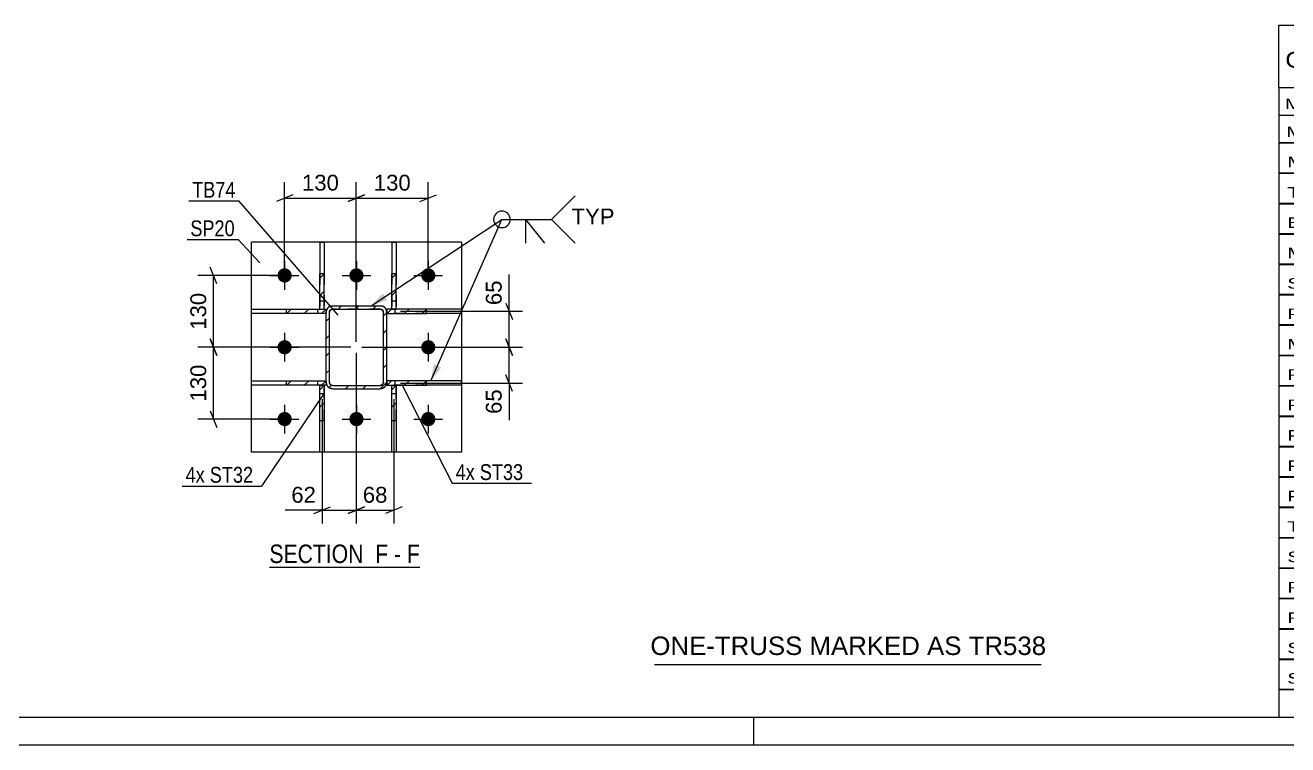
# Model space of a CAD drawing. Header units: millimetres. Extents: x -147 to 694, y -404 to 190.
# Drawn here: x 141.8 to 370.3, y -403.5 to -273.3 of the extents above; entities that cross this region are included whole.
import ezdxf

# ---------------------------------------------------------------- set-up
doc = ezdxf.new("R2010")
doc.units = ezdxf.units.MM
doc.linetypes.add('DXK_LINE_DOT2', pattern=[3.9198, 1.9599, -1.9599])
doc.linetypes.add('DXK_LINE_DOT3', pattern=[5.9187, 2.979, -0.9799, 0.9799, -0.9799])
doc.styles.add('Arial', font='ARIAL.TTF', dxfattribs={"height": 0.2})
doc.styles.add('Arial Narrow', font='ARIALN.TTF', dxfattribs={"height": 0.2})

# ---------------------------------------------------------------- blocks, each defined once
blk = doc.blocks.new('Unknown-318897192-18 - 1232')
at = {"color": 6, "linetype": 'Continuous'}
blk.add_line((186.04, -371.36), (213.25, -371.36), dxfattribs=at)
at = {"color": 0, "linetype": 'Continuous'}
blk.add_wipeout([(204.15, -370.61), (204.15, -367.11), (186.04, -367.11), (186.04, -370.61)], dxfattribs=at)
at = {"color": 7, "linetype": 'Continuous', "style": 'Arial Narrow'}
blk.add_text('SECTION ', height=3.34, dxfattribs=at).set_placement((186.04, -370.61))
at = {"color": 0, "linetype": 'Continuous'}
blk.add_wipeout([(207.54, -370.61), (207.54, -367.11), (205.2, -367.11), (205.2, -370.61)], dxfattribs=at)
at = {"color": 7, "linetype": 'Continuous', "style": 'Arial Narrow'}
blk.add_text('F', height=3.34, dxfattribs=at).set_placement((205.2, -370.61))
at = {"color": 0, "linetype": 'Continuous'}
blk.add_wipeout([(209.86, -370.61), (209.86, -367.11), (208.59, -367.11), (208.59, -370.61)], dxfattribs=at)
at = {"color": 7, "linetype": 'Continuous', "style": 'Arial Narrow'}
blk.add_text('-', height=3.34, dxfattribs=at).set_placement((208.59, -370.61))
at = {"color": 0, "linetype": 'Continuous'}
blk.add_wipeout([(213.25, -370.61), (213.25, -367.11), (210.91, -367.11), (210.91, -370.61)], dxfattribs=at)
at = {"color": 7, "linetype": 'Continuous', "style": 'Arial Narrow'}
blk.add_text('F', height=3.34, dxfattribs=at).set_placement((210.91, -370.61))
blk = doc.blocks.new('Unknown-318897192-1115')
at = {"color": 5, "linetype": 'Continuous'}
for p, q in [((-142.26, -398.51), (688.74, -398.51)), ((273.74, -403.51), (273.74, -398.51)), ((-147.26, -403.51), (693.74, -403.51))]:
    blk.add_line(p, q, dxfattribs=at)
blk = doc.blocks.new('Part-318897192-1364 - 1232')
at = {"linetype": 'Continuous'}
h = blk.add_hatch(dxfattribs=at)
h.set_pattern_fill('', scale=0.7, style=0, pattern_type=0)
h.set_pattern_definition([(45, (208.9692, -338.4539), (-1.57154, 1.57154), [])])
h.paths.add_polyline_path([(208.97, -344.86), (208.97, -338.45), (208.17, -338.45), (208.17, -344.86)])
at = {"color": 7, "linetype": 'DXK_LINE_DOT2'}
for p, q in [((208.17, -344.86), (208.17, -338.45)), ((208.17, -338.45), (208.97, -338.45)), ((208.17, -339.95), (208.97, -339.95)), ((208.97, -344.86), (208.97, -338.45))]:
    blk.add_line(p, q, dxfattribs=at)
at = {"color": 2, "linetype": 'Continuous'}
for p, q in [((208.17, -344.86), (208.17, -338.45)), ((208.17, -338.45), (208.97, -338.45)), ((208.97, -338.45), (208.97, -344.86)), ((208.17, -350.54), (208.17, -344.86)), ((208.97, -344.86), (208.17, -344.86)), ((208.97, -344.86), (208.97, -350.54)), ((208.97, -350.54), (208.17, -350.54))]:
    blk.add_line(p, q, dxfattribs=at)
blk = doc.blocks.new('Bolt-318897192-1259 - 1232')
at = {"linetype": 'Continuous'}
for points in [[(190.09, -318.55, -1), (187.49, -318.55, -1)], [(203.09, -318.55, -1), (200.49, -318.55, -1)], [(216.09, -318.55, -1), (213.49, -318.55, -1)], [(190.09, -331.55, -1), (187.49, -331.55, -1)], [(216.09, -331.55, -1), (213.49, -331.55, -1)], [(190.09, -344.55, -1), (187.49, -344.55, -1)], [(203.09, -344.55, -1), (200.49, -344.55, -1)], [(216.09, -344.55, -1), (213.49, -344.55, -1)]]:
    blk.add_hatch(color=1, dxfattribs=at).paths.add_polyline_path(points)
at = {"color": 1, "linetype": 'Continuous'}
for p, q in [((188.79, -315.95), (188.79, -321.15)), ((201.79, -315.95), (201.79, -321.15)), ((214.79, -315.95), (214.79, -321.15)), ((186.19, -318.55), (191.39, -318.55)), ((199.19, -318.55), (204.39, -318.55)), ((212.19, -318.55), (217.39, -318.55)), ((188.79, -328.95), (188.79, -334.15)), ((214.79, -328.95), (214.79, -334.15)), ((186.19, -331.55), (191.39, -331.55)), ((212.19, -331.55), (217.39, -331.55)), ((188.79, -341.95), (188.79, -347.15)), ((201.79, -341.95), (201.79, -347.15)), ((214.79, -341.95), (214.79, -347.15)), ((186.19, -344.55), (191.39, -344.55)), ((199.19, -344.55), (204.39, -344.55)), ((212.19, -344.55), (217.39, -344.55))]:
    blk.add_line(p, q, dxfattribs=at)
blk = doc.blocks.new('Part-318897192-1331 - 1232')
at = {"linetype": 'Continuous'}
h = blk.add_hatch(dxfattribs=at)
h.set_pattern_fill('', scale=0.7, style=0, pattern_type=0)
h.set_pattern_definition([(45, (195.9697, -338.4539), (-1.57154, 1.57154), [])])
h.paths.add_polyline_path([(195.97, -344.86), (195.97, -338.45), (195.17, -338.45), (195.17, -344.86)])
at = {"color": 7, "linetype": 'DXK_LINE_DOT2'}
for p, q in [((195.17, -344.86), (195.17, -338.45)), ((195.17, -338.45), (195.97, -338.45)), ((195.17, -339.95), (195.97, -339.95)), ((195.97, -344.86), (195.97, -338.45))]:
    blk.add_line(p, q, dxfattribs=at)
at = {"color": 2, "linetype": 'Continuous'}
for p, q in [((195.17, -344.86), (195.17, -338.45)), ((195.17, -338.45), (195.97, -338.45)), ((195.97, -338.45), (195.97, -344.86)), ((195.17, -350.54), (195.17, -344.86)), ((195.97, -344.86), (195.17, -344.86)), ((195.97, -344.86), (195.97, -350.54)), ((195.97, -350.54), (195.17, -350.54))]:
    blk.add_line(p, q, dxfattribs=at)
blk = doc.blocks.new('Part-318897192-1323 - 1232')
at = {"linetype": 'Continuous'}
h = blk.add_hatch(dxfattribs=at)
h.set_pattern_fill('', scale=0.7, style=0, pattern_type=0)
h.set_pattern_definition([(45, (208.9697, -318.2331), (-1.57154, 1.57154), [])])
h.paths.add_polyline_path([(208.97, -324.65), (208.97, -318.23), (208.17, -318.23), (208.17, -324.65)])
at = {"color": 2, "linetype": 'Continuous'}
for p, q in [((208.17, -312.54), (208.17, -318.23)), ((208.17, -312.54), (208.97, -312.54)), ((208.97, -312.54), (208.97, -318.23)), ((208.17, -324.65), (208.17, -318.23)), ((208.97, -318.23), (208.17, -318.23)), ((208.97, -324.65), (208.97, -318.23)), ((208.17, -324.65), (208.97, -324.65))]:
    blk.add_line(p, q, dxfattribs=at)
at = {"color": 7, "linetype": 'DXK_LINE_DOT2'}
for p, q in [((208.17, -318.23), (208.17, -324.65)), ((208.97, -318.23), (208.97, -324.65)), ((208.17, -323.15), (208.97, -323.15)), ((208.17, -324.65), (208.97, -324.65))]:
    blk.add_line(p, q, dxfattribs=at)
blk = doc.blocks.new('Part-318897192-1346 - 1232')
at = {"linetype": 'Continuous'}
h = blk.add_hatch(dxfattribs=at)
h.set_pattern_fill('', scale=0.7, style=0, pattern_type=0)
h.set_pattern_definition([(45, (207.2854, -337.8461), (-1.57154, 1.57154), [])])
h.paths.add_polyline_path([(207.19, -338.31), (207.29, -337.85), (207.29, -325.25), (207.19, -324.79), (206.93, -324.4), (206.54, -324.14), (206.09, -324.05), (197.49, -324.05), (197.03, -324.14), (196.64, -324.4), (196.38, -324.79), (196.29, -325.25), (196.29, -337.85), (196.38, -338.31), (196.64, -338.69), (197.03, -338.95), (197.49, -339.05), (206.09, -339.05), (206.54, -338.95), (206.93, -338.69)])
h.paths.add_polyline_path([(206.31, -338.4), (206.09, -338.45), (197.49, -338.45), (197.26, -338.4), (197.06, -338.27), (196.93, -338.08), (196.89, -337.85), (196.89, -325.25), (196.93, -325.02), (197.06, -324.82), (197.26, -324.69), (197.49, -324.65), (206.09, -324.65), (206.31, -324.69), (206.51, -324.82), (206.64, -325.02), (206.69, -325.25), (206.69, -337.85), (206.64, -338.08), (206.51, -338.27)])
blk.add_hatch(color=246, dxfattribs=at).paths.add_polyline_path([(201.79, -324.15, -1), (201.79, -323.95, -1)])
at = {"color": 7, "linetype": 'DXK_LINE_DOT2'}
for p, q in [((197.03, -324.14), (197.49, -324.05)), ((197.49, -324.05), (206.09, -324.05)), ((206.09, -324.05), (206.54, -324.14)), ((196.29, -325.25), (196.38, -324.79)), ((196.29, -337.85), (196.29, -325.25)), ((196.93, -325.02), (196.89, -325.25)), ((196.89, -337.85), (196.89, -325.25)), ((197.06, -324.82), (196.93, -325.02)), ((197.26, -324.69), (197.06, -324.82)), ((197.49, -324.65), (197.26, -324.69)), ((206.09, -324.65), (197.49, -324.65)), ((206.31, -324.69), (206.09, -324.65)), ((206.51, -324.82), (206.31, -324.69)), ((206.64, -325.02), (206.51, -324.82)), ((206.69, -325.25), (206.64, -325.02)), ((206.69, -337.85), (206.69, -325.25)), ((207.19, -324.79), (207.29, -325.25)), ((207.29, -337.85), (207.29, -325.25)), ((196.38, -338.31), (196.29, -337.85)), ((196.89, -337.85), (196.93, -338.08)), ((196.93, -338.08), (197.06, -338.27)), ((206.51, -338.27), (206.64, -338.08)), ((206.64, -338.08), (206.69, -337.85)), ((207.29, -337.85), (207.19, -338.31)), ((197.49, -339.05), (197.03, -338.95)), ((197.06, -338.27), (197.26, -338.4)), ((197.26, -338.4), (197.49, -338.45)), ((197.49, -338.45), (206.09, -338.45)), ((197.49, -339.05), (206.09, -339.05)), ((206.09, -338.45), (206.31, -338.4)), ((206.54, -338.95), (206.09, -339.05)), ((206.31, -338.4), (206.51, -338.27))]:
    blk.add_line(p, q, dxfattribs=at)
at = {"color": 2, "linetype": 'Continuous'}
for p, q in [((197.49, -324.05), (197.03, -324.14)), ((197.49, -324.05), (206.09, -324.05)), ((206.54, -324.14), (206.09, -324.05)), ((196.38, -324.79), (196.29, -325.25)), ((196.29, -337.85), (196.29, -325.25)), ((196.89, -325.25), (196.93, -325.02)), ((196.89, -337.85), (196.89, -325.25)), ((196.93, -325.02), (197.06, -324.82)), ((197.06, -324.82), (197.26, -324.69)), ((197.26, -324.69), (197.49, -324.65)), ((197.49, -324.65), (206.09, -324.65)), ((206.09, -324.65), (206.31, -324.69)), ((206.31, -324.69), (206.51, -324.82)), ((206.51, -324.82), (206.64, -325.02)), ((206.64, -325.02), (206.69, -325.25)), ((206.69, -337.85), (206.69, -325.25)), ((207.29, -325.25), (207.19, -324.79)), ((207.29, -337.85), (207.29, -325.25)), ((196.29, -337.85), (196.38, -338.31)), ((196.93, -338.08), (196.89, -337.85)), ((197.06, -338.27), (196.93, -338.08)), ((206.64, -338.08), (206.51, -338.27)), ((206.69, -337.85), (206.64, -338.08)), ((207.19, -338.31), (207.29, -337.85)), ((197.03, -338.95), (197.49, -339.05)), ((197.26, -338.4), (197.06, -338.27)), ((197.49, -338.45), (197.26, -338.4)), ((197.49, -338.45), (206.09, -338.45)), ((197.49, -339.05), (206.09, -339.05)), ((206.31, -338.4), (206.09, -338.45)), ((206.09, -339.05), (206.54, -338.95)), ((206.51, -338.27), (206.31, -338.4))]:
    blk.add_line(p, q, dxfattribs=at)
at = {"color": 246, "linetype": 'DXK_LINE_DOT2'}
blk.add_line((201.79, -324.05), (201.79, -324.05), dxfattribs=at)
at = {"color": 7, "linetype": 'DXK_LINE_DOT3'}
blk.add_line((201.79, -331.55), (201.79, -331.55), dxfattribs=at)
at = {"color": 246, "linetype": 'Continuous'}
blk.add_circle((201.79, -324.05), 0.1, dxfattribs=at)
at = {"color": 7, "linetype": 'DXK_LINE_DOT2'}
for centre, start, end in [((197.49, -325.25), 112.5, 157.5), ((206.09, -325.25), 22.5, 67.5), ((197.49, -337.85), 202.5, 247.5), ((206.09, -337.85), 292.5, 337.5)]:
    blk.add_arc(centre, 1.2, start, end, dxfattribs=at)
at = {"color": 2, "linetype": 'Continuous'}
for centre, start, end in [((197.49, -325.25), 112.5, 157.5), ((206.09, -325.25), 22.5, 67.5), ((197.49, -337.85), 202.5, 247.5), ((206.09, -337.85), 292.5, 337.5)]:
    blk.add_arc(centre, 1.2, start, end, dxfattribs=at)
blk = doc.blocks.new('Part-318897192-1359 - 1232')
at = {"linetype": 'Continuous'}
h = blk.add_hatch(dxfattribs=at)
h.set_pattern_fill('', scale=0.7, style=0, pattern_type=0)
h.set_pattern_definition([(45, (195.9703, -318.2331), (-1.57154, 1.57154), [])])
h.paths.add_polyline_path([(195.97, -324.65), (195.97, -318.23), (195.17, -318.23), (195.17, -324.65)])
at = {"color": 2, "linetype": 'Continuous'}
for p, q in [((195.17, -312.54), (195.17, -318.23)), ((195.17, -312.54), (195.97, -312.54)), ((195.97, -312.54), (195.97, -318.23)), ((195.17, -324.65), (195.17, -318.23)), ((195.97, -318.23), (195.17, -318.23)), ((195.97, -324.65), (195.97, -318.23)), ((195.17, -324.65), (195.97, -324.65))]:
    blk.add_line(p, q, dxfattribs=at)
at = {"color": 7, "linetype": 'DXK_LINE_DOT2'}
for p, q in [((195.17, -318.23), (195.17, -324.65)), ((195.97, -318.23), (195.97, -324.65)), ((195.17, -323.15), (195.97, -323.15)), ((195.17, -324.65), (195.97, -324.65))]:
    blk.add_line(p, q, dxfattribs=at)
blk = doc.blocks.new('Part-318897192-1400 - 1232')
at = {"color": 2, "linetype": 'Continuous'}
for p, q in [((220.79, -312.55), (182.79, -312.55)), ((182.79, -350.55), (182.79, -312.55)), ((220.79, -312.55), (220.79, -350.55)), ((220.79, -350.55), (182.79, -350.55))]:
    blk.add_line(p, q, dxfattribs=at)
blk = doc.blocks.new('Part-318897192-1445 - 1232')
at = {"linetype": 'Continuous'}
h = blk.add_hatch(dxfattribs=at)
h.set_pattern_fill('', scale=0.7, style=0, pattern_type=0)
h.set_pattern_definition([(45, (214.4427, -337.6435), (-1.57154, 1.57154), [])])
h.paths.add_polyline_path([(214.44, -338.44), (214.44, -337.64), (207.29, -337.64), (207.29, -338.44)])
at = {"color": 7, "linetype": 'DXK_LINE_DOT2'}
for p, q in [((214.44, -337.64), (207.29, -337.64)), ((207.29, -337.64), (207.29, -338.44)), ((208.79, -338.44), (208.79, -337.64)), ((214.44, -338.44), (207.29, -338.44))]:
    blk.add_line(p, q, dxfattribs=at)
at = {"color": 2, "linetype": 'Continuous'}
for p, q in [((214.44, -337.64), (207.29, -337.64)), ((207.29, -337.64), (207.29, -338.44)), ((220.79, -337.64), (214.44, -337.64)), ((214.44, -338.44), (214.44, -337.64)), ((220.79, -338.44), (220.79, -337.64)), ((207.29, -338.44), (214.44, -338.44)), ((220.79, -338.44), (214.44, -338.44))]:
    blk.add_line(p, q, dxfattribs=at)
blk = doc.blocks.new('Part-318897192-1450 - 1232')
at = {"linetype": 'Continuous'}
h = blk.add_hatch(dxfattribs=at)
h.set_pattern_fill('', scale=0.7, style=0, pattern_type=0)
h.set_pattern_definition([(45, (196.2853, -324.6433), (-1.57154, 1.57154), [])])
h.paths.add_polyline_path([(196.29, -325.44), (196.29, -324.64), (189.13, -324.64), (189.13, -325.44)])
at = {"color": 2, "linetype": 'Continuous'}
for p, q in [((182.79, -325.44), (182.79, -324.64)), ((182.79, -324.64), (189.13, -324.64)), ((189.13, -325.44), (182.79, -325.44)), ((189.13, -324.64), (196.29, -324.64)), ((189.13, -325.44), (189.13, -324.64)), ((196.29, -325.44), (189.13, -325.44)), ((196.29, -324.64), (196.29, -325.44))]:
    blk.add_line(p, q, dxfattribs=at)
at = {"color": 7, "linetype": 'DXK_LINE_DOT2'}
for p, q in [((189.13, -324.64), (196.29, -324.64)), ((196.29, -325.44), (189.13, -325.44)), ((194.79, -325.44), (194.79, -324.64)), ((196.29, -324.64), (196.29, -325.44))]:
    blk.add_line(p, q, dxfattribs=at)
blk = doc.blocks.new('Part-318897192-1455 - 1232')
at = {"linetype": 'Continuous'}
h = blk.add_hatch(dxfattribs=at)
h.set_pattern_fill('', scale=0.7, style=0, pattern_type=0)
h.set_pattern_definition([(45, (196.2853, -337.6433), (-1.57154, 1.57154), [])])
h.paths.add_polyline_path([(196.29, -338.44), (196.29, -337.64), (189.13, -337.64), (189.13, -338.44)])
at = {"color": 2, "linetype": 'Continuous'}
for p, q in [((182.79, -338.44), (182.79, -337.64)), ((182.79, -337.64), (189.13, -337.64)), ((189.13, -337.64), (196.29, -337.64)), ((189.13, -338.44), (189.13, -337.64)), ((196.29, -337.64), (196.29, -338.44)), ((189.13, -338.44), (182.79, -338.44)), ((196.29, -338.44), (189.13, -338.44))]:
    blk.add_line(p, q, dxfattribs=at)
at = {"color": 7, "linetype": 'DXK_LINE_DOT2'}
for p, q in [((189.13, -337.64), (196.29, -337.64)), ((194.79, -338.44), (194.79, -337.64)), ((196.29, -337.64), (196.29, -338.44)), ((196.29, -338.44), (189.13, -338.44))]:
    blk.add_line(p, q, dxfattribs=at)
blk = doc.blocks.new('Part-318897192-1462 - 1232')
at = {"linetype": 'Continuous'}
h = blk.add_hatch(dxfattribs=at)
h.set_pattern_fill('', scale=0.7, style=0, pattern_type=0)
h.set_pattern_definition([(45, (214.4427, -324.6435), (-1.57154, 1.57154), [])])
h.paths.add_polyline_path([(214.44, -325.44), (214.44, -324.64), (207.29, -324.64), (207.29, -325.44)])
at = {"color": 7, "linetype": 'DXK_LINE_DOT2'}
for p, q in [((214.44, -324.64), (207.29, -324.64)), ((207.29, -324.64), (207.29, -325.44)), ((214.44, -325.44), (207.29, -325.44)), ((208.79, -325.44), (208.79, -324.64))]:
    blk.add_line(p, q, dxfattribs=at)
at = {"color": 2, "linetype": 'Continuous'}
for p, q in [((214.44, -324.64), (207.29, -324.64)), ((207.29, -324.64), (207.29, -325.44)), ((207.29, -325.44), (214.44, -325.44)), ((220.79, -324.64), (214.44, -324.64)), ((214.44, -325.44), (214.44, -324.64)), ((220.79, -325.44), (214.44, -325.44)), ((220.79, -325.44), (220.79, -324.64))]:
    blk.add_line(p, q, dxfattribs=at)
blk = doc.blocks.new('StraightDimension-318897192-1572 - 1232')
at = {"color": 7, "linetype": 'Continuous'}
for p, q in [((201.76, -332.55), (201.76, -363.44)), ((195.57, -340.95), (195.57, -363.44)), ((194.07, -361.64), (197.07, -360.44)), ((203.26, -360.44), (200.26, -361.64)), ((195.57, -361.04), (201.76, -361.04))]:
    blk.add_line(p, q, dxfattribs=at)
at = {"color": 0}
blk.add_wipeout([(195.04, -360.29), (195.04, -356.09), (189.4, -356.09), (189.4, -360.29)], dxfattribs=at)
at = {"color": 7, "linetype": 'Continuous'}
blk.add_line((195.57, -361.04), (188.87, -361.04), dxfattribs=at)
blk.add_line((195.57, -361.04), (188.87, -361.04), dxfattribs=at)
at = {"color": 3, "style": 'Arial'}
blk.add_text('62', height=2.865, dxfattribs=at).set_placement((190, -359.69))
blk = doc.blocks.new('StraightDimension-318897192-1541 - 1232')
at = {"color": 7, "linetype": 'Continuous'}
for p, q in [((176.54, -333.05), (175.34, -330.05)), ((200.76, -331.55), (173.09, -331.55)), ((175.94, -344.55), (175.94, -331.55)), ((187.79, -344.55), (173.09, -344.55)), ((175.34, -343.05), (176.54, -346.05))]:
    blk.add_line(p, q, dxfattribs=at)
at = {"color": 0}
blk.add_wipeout([(175.19, -334.11), (170.99, -334.11), (170.99, -341.98), (175.19, -341.98)], dxfattribs=at)
at = {"color": 3, "style": 'Arial'}
blk.add_text('130', height=2.865, rotation=90.0002, dxfattribs=at).set_placement((174.59, -341.38))
blk = doc.blocks.new('StraightDimension-318897192-1587 - 1232')
at = {"color": 7, "linetype": 'Continuous'}
for p, q in [((228.82, -330.05), (230.02, -333.05)), ((202.76, -331.55), (231.82, -331.55)), ((229.42, -338.04), (229.42, -331.55)), ((209.79, -338.04), (231.82, -338.04)), ((230.02, -339.54), (228.82, -336.54))]:
    blk.add_line(p, q, dxfattribs=at)
at = {"color": 0}
blk.add_wipeout([(228.67, -338.57), (224.47, -338.57), (224.47, -344.22), (228.67, -344.22)], dxfattribs=at)
at = {"color": 7, "linetype": 'Continuous'}
blk.add_line((229.42, -338.04), (229.42, -344.74), dxfattribs=at)
blk.add_line((229.42, -338.04), (229.42, -344.74), dxfattribs=at)
at = {"color": 3, "style": 'Arial'}
blk.add_text('65', height=2.865, rotation=90.0002, dxfattribs=at).set_placement((228.07, -343.62))
blk = doc.blocks.new('StraightDimension-318897192-1528 - 1232')
at = {"color": 7, "linetype": 'Continuous'}
for p, q in [((176.54, -320.05), (175.34, -317.05)), ((187.79, -318.55), (173.09, -318.55)), ((175.94, -331.55), (175.94, -318.55)), ((175.34, -330.05), (176.54, -333.05)), ((200.76, -331.55), (173.09, -331.55))]:
    blk.add_line(p, q, dxfattribs=at)
at = {"color": 0}
blk.add_wipeout([(175.19, -321.11), (170.99, -321.11), (170.99, -328.98), (175.19, -328.98)], dxfattribs=at)
at = {"color": 3, "style": 'Arial'}
blk.add_text('130', height=2.865, rotation=90.0002, dxfattribs=at).set_placement((174.59, -328.38))
blk = doc.blocks.new('StraightDimension-318897192-1552 - 1232')
at = {"color": 7, "linetype": 'Continuous'}
for p, q in [((188.79, -317.55), (188.79, -301.69)), ((201.76, -330.55), (201.76, -301.69)), ((190.29, -303.94), (187.29, -305.14)), ((188.79, -304.54), (201.76, -304.54)), ((200.26, -305.14), (203.26, -303.94))]:
    blk.add_line(p, q, dxfattribs=at)
at = {"color": 0}
blk.add_wipeout([(199.21, -303.79), (199.21, -299.59), (191.33, -299.59), (191.33, -303.79)], dxfattribs=at)
at = {"color": 3, "style": 'Arial'}
blk.add_text('130', height=2.865, dxfattribs=at).set_placement((191.93, -303.19))
blk = doc.blocks.new('StraightDimension-318897192-1561 - 1232')
at = {"color": 7, "linetype": 'Continuous'}
for p, q in [((201.76, -330.55), (201.76, -301.69)), ((214.79, -317.55), (214.79, -301.69)), ((203.26, -303.94), (200.26, -305.14)), ((201.76, -304.54), (214.79, -304.54)), ((213.29, -305.14), (216.29, -303.94))]:
    blk.add_line(p, q, dxfattribs=at)
at = {"color": 0}
blk.add_wipeout([(212.21, -303.79), (212.21, -299.59), (204.33, -299.59), (204.33, -303.79)], dxfattribs=at)
at = {"color": 3, "style": 'Arial'}
blk.add_text('130', height=2.865, dxfattribs=at).set_placement((204.93, -303.19))
blk = doc.blocks.new('StraightDimension-318897192-1581 - 1232')
at = {"color": 7, "linetype": 'Continuous'}
for p, q in [((201.76, -332.55), (201.76, -363.44)), ((208.57, -340.95), (208.57, -363.44)), ((200.26, -361.64), (203.26, -360.44)), ((210.07, -360.44), (207.07, -361.64)), ((201.76, -361.04), (208.57, -361.04))]:
    blk.add_line(p, q, dxfattribs=at)
at = {"color": 0}
blk.add_wipeout([(207.99, -360.29), (207.99, -356.09), (202.34, -356.09), (202.34, -360.29)], dxfattribs=at)
at = {"color": 3, "style": 'Arial'}
blk.add_text('68', height=2.865, dxfattribs=at).set_placement((202.94, -359.69))
blk = doc.blocks.new('StraightDimension-318897192-1594 - 1232')
at = {"color": 7, "linetype": 'Continuous'}
for p, q in [((228.82, -323.54), (230.02, -326.54)), ((209.79, -325.04), (231.82, -325.04)), ((229.42, -331.55), (229.42, -325.04)), ((230.02, -333.05), (228.82, -330.05)), ((202.76, -331.55), (231.82, -331.55))]:
    blk.add_line(p, q, dxfattribs=at)
at = {"color": 0}
blk.add_wipeout([(228.67, -318.87), (224.47, -318.87), (224.47, -324.52), (228.67, -324.52)], dxfattribs=at)
at = {"color": 7, "linetype": 'Continuous'}
blk.add_line((229.42, -325.04), (229.42, -318.35), dxfattribs=at)
blk.add_line((229.42, -325.04), (229.42, -318.35), dxfattribs=at)
at = {"color": 3, "style": 'Arial'}
blk.add_text('65', height=2.865, rotation=90.0002, dxfattribs=at).set_placement((228.07, -323.92))
blk = doc.blocks.new('Mark-318897192-1396 - 1232')
at = {"color": 0}
blk.add_wipeout([(179.76, -311.45), (179.76, -308.45), (171.72, -308.45), (171.72, -311.45)], dxfattribs=at)
blk.add_wipeout([(179.76, -311.45), (179.76, -308.45), (171.72, -308.45), (171.72, -311.45)], dxfattribs=at)
at = {"color": 30, "linetype": 'Continuous'}
for p in [(171.12, -312.05), (184.3, -316.25)]:
    blk.add_line(p, (180.36, -312.05), dxfattribs=at)
at = {"color": 3, "style": 'Arial Narrow'}
blk.add_text('SP20', height=2.863, dxfattribs=at).set_placement((171.72, -311.45))
blk = doc.blocks.new('Mark-318897192-1342 - 1232')
at = {"color": 0}
blk.add_wipeout([(179.91, -304.47), (179.91, -301.47), (172.05, -301.47), (172.05, -304.47)], dxfattribs=at)
blk.add_wipeout([(179.91, -304.47), (179.91, -301.47), (172.05, -301.47), (172.05, -304.47)], dxfattribs=at)
at = {"color": 30, "linetype": 'Continuous'}
for p in [(171.45, -305.07), (198.47, -325.74)]:
    blk.add_line(p, (180.51, -305.07), dxfattribs=at)
at = {"color": 3, "style": 'Arial Narrow'}
blk.add_text('TB74', height=2.863, dxfattribs=at).set_placement((172.05, -304.47))
blk = doc.blocks.new('WeldMark-318897192-1599 - 1232')
at = {"linetype": 'Continuous'}
for points in [[(207.38, -323.02), (204.46, -324.05), (206.55, -321.77)], [(217.15, -335.2), (215.25, -337.64), (215.77, -334.6)]]:
    blk.add_hatch(color=30, dxfattribs=at).paths.add_polyline_path(points)
at = {"color": 30, "linetype": 'Continuous'}
for p, q in [((204.46, -324.05), (228.11, -308.4)), ((215.25, -337.64), (228.11, -308.4)), ((228.11, -308.4), (237.11, -308.4))]:
    blk.add_line(p, q, dxfattribs=at)
at = {"color": 3, "linetype": 'Continuous'}
for q in [(235.83, -312.68), (232.4, -312.68)]:
    blk.add_line((232.4, -308.4), q, dxfattribs=at)
for start, end in [(90, 270), (270, 90)]:
    blk.add_arc((228.11, -308.4), 1.5, start, end, dxfattribs=at)
at = {"color": 0, "linetype": 'Continuous'}
blk.add_wipeout([(248.49, -309.3), (248.49, -306.3), (240.71, -306.3), (240.71, -309.3)], dxfattribs=at)
blk.add_wipeout([(248.49, -309.3), (248.49, -306.3), (240.71, -306.3), (240.71, -309.3)], dxfattribs=at)
at = {"color": 3, "linetype": 'Continuous'}
for q in [(241.4, -304.11), (241.4, -312.68)]:
    blk.add_line((237.11, -308.4), q, dxfattribs=at)
at = {"color": 3, "linetype": 'Continuous', "style": 'Arial'}
blk.add_text('TYP', height=2.865, dxfattribs=at).set_placement((240.71, -309.3))
blk = doc.blocks.new('MarkSet-318897192-1653 - 1232')
at = {"color": 0}
blk.add_wipeout([(223.21, -355.58), (223.21, -352.58), (219.74, -352.58), (219.74, -355.58)], dxfattribs=at)
blk.add_wipeout([(223.21, -355.58), (223.21, -352.58), (219.74, -352.58), (219.74, -355.58)], dxfattribs=at)
at = {"color": 30, "linetype": 'Continuous'}
blk.add_line((210.06, -338.44), (219.14, -356.18), dxfattribs=at)
at = {"color": 0}
blk.add_wipeout([(231.96, -355.58), (231.96, -352.58), (224.11, -352.58), (224.11, -355.58)], dxfattribs=at)
blk.add_wipeout([(231.96, -355.58), (231.96, -352.58), (224.11, -352.58), (224.11, -355.58)], dxfattribs=at)
at = {"color": 30, "linetype": 'Continuous'}
blk.add_line((219.14, -356.18), (233.46, -356.18), dxfattribs=at)
at = {"color": 3, "style": 'Arial Narrow'}
for s, p in [('4x', (219.74, -355.58)), ('ST33', (224.11, -355.58))]:
    blk.add_text(s, height=2.863, dxfattribs=at).set_placement(p)
blk = doc.blocks.new('MarkSet-318897192-1683 - 1232')
at = {"color": 30, "linetype": 'Continuous'}
blk.add_line((195.97, -339.87), (184.59, -356.67), dxfattribs=at)
at = {"color": 0}
blk.add_wipeout([(174.34, -356.07), (174.34, -353.07), (170.87, -353.07), (170.87, -356.07)], dxfattribs=at)
blk.add_wipeout([(174.34, -356.07), (174.34, -353.07), (170.87, -353.07), (170.87, -356.07)], dxfattribs=at)
blk.add_wipeout([(183.09, -356.07), (183.09, -353.07), (175.24, -353.07), (175.24, -356.07)], dxfattribs=at)
blk.add_wipeout([(183.09, -356.07), (183.09, -353.07), (175.24, -353.07), (175.24, -356.07)], dxfattribs=at)
at = {"color": 30, "linetype": 'Continuous'}
blk.add_line((170.27, -356.67), (184.59, -356.67), dxfattribs=at)
at = {"color": 3, "style": 'Arial Narrow'}
for s, p in [('4x', (170.87, -356.07)), ('ST32', (175.24, -356.07))]:
    blk.add_text(s, height=2.863, dxfattribs=at).set_placement(p)
blk = doc.blocks.new('Unknown-318897192-19727')
at = {"color": 7, "linetype": 'Continuous'}
for p, q in [((368.74, -273.26), (528.74, -273.26)), ((368.74, -284.51), (368.74, -273.26)), ((528.74, -273.26), (528.74, -284.51)), ((368.74, -284.51), (528.74, -284.51)), ((368.74, -284.51), (368.74, -289.51)), ((528.74, -284.51), (528.74, -289.51)), ((368.74, -289.51), (528.74, -289.51)), ((368.74, -289.51), (368.74, -294.51)), ((392.74, -289.51), (392.74, -294.51)), ((428.24, -289.51), (428.24, -294.51)), ((454.24, -289.51), (454.24, -294.51)), ((467.24, -289.51), (467.24, -294.51)), ((484.74, -289.51), (484.74, -294.51)), ((506.74, -289.51), (506.74, -294.51)), ((528.74, -289.51), (528.74, -294.51)), ((368.74, -294.51), (528.74, -294.51)), ((368.74, -294.56), (368.74, -299.96)), ((368.74, -294.56), (528.74, -294.56)), ((392.74, -294.51), (392.74, -300.01)), ((428.24, -294.51), (428.24, -300.01)), ((454.24, -294.51), (454.24, -300.01)), ((467.24, -294.51), (467.24, -300.01)), ((484.74, -294.51), (484.74, -300.01)), ((506.74, -294.51), (506.74, -300.01)), ((528.74, -294.56), (528.74, -299.96)), ((368.74, -299.96), (528.74, -299.96)), ((368.74, -300.06), (368.74, -305.46)), ((368.74, -300.06), (528.74, -300.06)), ((392.74, -300.01), (392.74, -305.51)), ((428.24, -300.01), (428.24, -305.51)), ((454.24, -300.01), (454.24, -305.51)), ((467.24, -300.01), (467.24, -305.51)), ((484.74, -300.01), (484.74, -305.51)), ((506.74, -300.01), (506.74, -305.51)), ((528.74, -300.06), (528.74, -305.46)), ((368.74, -305.46), (528.74, -305.46)), ((368.74, -305.56), (368.74, -310.96)), ((368.74, -305.56), (528.74, -305.56)), ((392.74, -305.51), (392.74, -311.01)), ((428.24, -305.51), (428.24, -311.01)), ((454.24, -305.51), (454.24, -311.01)), ((467.24, -305.51), (467.24, -311.01)), ((484.74, -305.51), (484.74, -311.01)), ((506.74, -305.51), (506.74, -311.01)), ((528.74, -305.56), (528.74, -310.96)), ((368.74, -310.96), (528.74, -310.96)), ((368.74, -311.06), (368.74, -316.46)), ((368.74, -311.06), (528.74, -311.06)), ((392.74, -311.01), (392.74, -316.51)), ((428.24, -311.01), (428.24, -316.51)), ((454.24, -311.01), (454.24, -316.51)), ((467.24, -311.01), (467.24, -316.51)), ((484.74, -311.01), (484.74, -316.51)), ((506.74, -311.01), (506.74, -316.51)), ((528.74, -311.06), (528.74, -316.46)), ((368.74, -316.46), (528.74, -316.46)), ((368.74, -316.56), (368.74, -321.96)), ((368.74, -316.56), (528.74, -316.56)), ((392.74, -316.51), (392.74, -322.01)), ((428.24, -316.51), (428.24, -322.01)), ((454.24, -316.51), (454.24, -322.01)), ((467.24, -316.51), (467.24, -322.01)), ((484.74, -316.51), (484.74, -322.01)), ((506.74, -316.51), (506.74, -322.01)), ((528.74, -316.56), (528.74, -321.96)), ((368.74, -321.96), (528.74, -321.96)), ((368.74, -322.06), (368.74, -327.46)), ((368.74, -322.06), (528.74, -322.06)), ((392.74, -322.01), (392.74, -327.51)), ((428.24, -322.01), (428.24, -327.51)), ((454.24, -322.01), (454.24, -327.51)), ((467.24, -322.01), (467.24, -327.51)), ((484.74, -322.01), (484.74, -327.51)), ((506.74, -322.01), (506.74, -327.51)), ((528.74, -322.06), (528.74, -327.46)), ((368.74, -327.46), (528.74, -327.46)), ((368.74, -327.56), (368.74, -332.96)), ((368.74, -327.56), (528.74, -327.56)), ((392.74, -327.51), (392.74, -333.01)), ((428.24, -327.51), (428.24, -333.01)), ((454.24, -327.51), (454.24, -333.01)), ((467.24, -327.51), (467.24, -333.01)), ((484.74, -327.51), (484.74, -333.01)), ((506.74, -327.51), (506.74, -333.01)), ((528.74, -327.56), (528.74, -332.96)), ((368.74, -332.96), (528.74, -332.96)), ((368.74, -333.06), (368.74, -338.46)), ((368.74, -333.06), (528.74, -333.06)), ((392.74, -333.01), (392.74, -338.51)), ((428.24, -333.01), (428.24, -338.51)), ((454.24, -333.01), (454.24, -338.51)), ((467.24, -333.01), (467.24, -338.51)), ((484.74, -333.01), (484.74, -338.51)), ((506.74, -333.01), (506.74, -338.51)), ((528.74, -333.06), (528.74, -338.46)), ((368.74, -338.46), (528.74, -338.46)), ((368.74, -338.56), (368.74, -343.96)), ((368.74, -338.56), (528.74, -338.56)), ((392.74, -338.51), (392.74, -344.01)), ((428.24, -338.51), (428.24, -344.01)), ((454.24, -338.51), (454.24, -344.01)), ((467.24, -338.51), (467.24, -344.01)), ((484.74, -338.51), (484.74, -344.01)), ((506.74, -338.51), (506.74, -344.01)), ((528.74, -338.56), (528.74, -343.96)), ((368.74, -343.96), (528.74, -343.96)), ((368.74, -344.06), (368.74, -349.46)), ((368.74, -344.06), (528.74, -344.06)), ((392.74, -344.01), (392.74, -349.51)), ((428.24, -344.01), (428.24, -349.51)), ((454.24, -344.01), (454.24, -349.51)), ((467.24, -344.01), (467.24, -349.51)), ((484.74, -344.01), (484.74, -349.51)), ((506.74, -344.01), (506.74, -349.51)), ((528.74, -344.06), (528.74, -349.46)), ((368.74, -349.46), (528.74, -349.46)), ((368.74, -349.56), (368.74, -354.96)), ((368.74, -349.56), (528.74, -349.56)), ((392.74, -349.51), (392.74, -355.01)), ((428.24, -349.51), (428.24, -355.01)), ((454.24, -349.51), (454.24, -355.01)), ((467.24, -349.51), (467.24, -355.01)), ((484.74, -349.51), (484.74, -355.01)), ((506.74, -349.51), (506.74, -355.01)), ((528.74, -349.56), (528.74, -354.96)), ((368.74, -354.96), (528.74, -354.96)), ((368.74, -355.06), (368.74, -360.46)), ((368.74, -355.06), (528.74, -355.06)), ((392.74, -355.01), (392.74, -360.51)), ((428.24, -355.01), (428.24, -360.51)), ((454.24, -355.01), (454.24, -360.51)), ((467.24, -355.01), (467.24, -360.51)), ((484.74, -355.01), (484.74, -360.51)), ((506.74, -355.01), (506.74, -360.51)), ((528.74, -355.06), (528.74, -360.46)), ((368.74, -360.46), (528.74, -360.46)), ((368.74, -360.56), (368.74, -365.96)), ((368.74, -360.56), (528.74, -360.56)), ((392.74, -360.51), (392.74, -366.01)), ((428.24, -360.51), (428.24, -366.01)), ((454.24, -360.51), (454.24, -366.01)), ((467.24, -360.51), (467.24, -366.01)), ((484.74, -360.51), (484.74, -366.01)), ((506.74, -360.51), (506.74, -366.01)), ((528.74, -360.56), (528.74, -365.96)), ((368.74, -365.96), (528.74, -365.96)), ((368.74, -366.06), (368.74, -371.46)), ((368.74, -366.06), (528.74, -366.06)), ((392.74, -366.01), (392.74, -371.51)), ((428.24, -366.01), (428.24, -371.51)), ((454.24, -366.01), (454.24, -371.51)), ((467.24, -366.01), (467.24, -371.51)), ((484.74, -366.01), (484.74, -371.51)), ((506.74, -366.01), (506.74, -371.51)), ((528.74, -366.06), (528.74, -371.46)), ((368.74, -371.46), (528.74, -371.46)), ((368.74, -371.56), (368.74, -376.96)), ((368.74, -371.56), (528.74, -371.56)), ((392.74, -371.51), (392.74, -377.01)), ((428.24, -371.51), (428.24, -377.01)), ((454.24, -371.51), (454.24, -377.01)), ((467.24, -371.51), (467.24, -377.01)), ((484.74, -371.51), (484.74, -377.01)), ((506.74, -371.51), (506.74, -377.01)), ((528.74, -371.56), (528.74, -376.96)), ((368.74, -376.96), (528.74, -376.96)), ((392.74, -377.01), (392.74, -382.51)), ((428.24, -377.01), (428.24, -382.51)), ((454.24, -377.01), (454.24, -382.51)), ((467.24, -377.01), (467.24, -382.51)), ((484.74, -377.01), (484.74, -382.51)), ((506.74, -377.01), (506.74, -382.51)), ((368.74, -377.06), (368.74, -382.46)), ((368.74, -377.06), (528.74, -377.06)), ((528.74, -377.06), (528.74, -382.46)), ((368.74, -382.46), (528.74, -382.46)), ((368.74, -382.56), (368.74, -387.96)), ((368.74, -382.56), (528.74, -382.56)), ((392.74, -382.51), (392.74, -388.01)), ((428.24, -382.51), (428.24, -388.01)), ((454.24, -382.51), (454.24, -388.01)), ((467.24, -382.51), (467.24, -388.01)), ((484.74, -382.51), (484.74, -388.01)), ((506.74, -382.51), (506.74, -388.01)), ((528.74, -382.56), (528.74, -387.96)), ((368.74, -387.96), (528.74, -387.96)), ((368.74, -388.06), (368.74, -393.46)), ((368.74, -388.06), (528.74, -388.06)), ((392.74, -388.01), (392.74, -393.51)), ((428.24, -388.01), (428.24, -393.51)), ((454.24, -388.01), (454.24, -393.51)), ((467.24, -388.01), (467.24, -393.51)), ((484.74, -388.01), (484.74, -393.51)), ((506.74, -388.01), (506.74, -393.51)), ((528.74, -388.06), (528.74, -393.46)), ((368.74, -393.46), (528.74, -393.46)), ((368.74, -393.51), (528.74, -393.51)), ((368.74, -393.51), (368.74, -398.51)), ((484.74, -393.51), (484.74, -398.51)), ((506.74, -393.51), (506.74, -398.51)), ((528.74, -393.51), (528.74, -398.51)), ((368.74, -398.51), (528.74, -398.51))]:
    blk.add_line(p, q, dxfattribs=at)
at = {"color": 7, "style": 'Arial Narrow'}
for s, height, width, p in [('GENERAL NOTES & WELD DETAILS :', 2.8633, 1.4, (369.89, -280.95)), ('REFER TYP DRAWING TYP-01', 1.9089, 1.6, (453.44, -280.85)), ("MATERIAL LIST FOR ASSEMBLY MK'D", 1.9089, 1.6, (369.89, -288.45)), ('TR538', 1.909, 1.794707, (462.64, -288.54)), ('1', 1.91, 1.794707, (490.82, -288.45)), ('No. Required', 1.9089, 1.6, (500.15, -288.45)), ('Mark', 1.909, 1.7, (370.08, -293.51)), ('Profile', 1.909, 1.7, (403.15, -293.51)), ('Material', 1.909, 1.7, (433.28, -293.45)), ('No.', 1.909, 1.7, (458.24, -293.45)), ('Length', 1.909, 1.7, (468.74, -293.45)), ('Area', 1.909, 1.7, (491.24, -293.45)), ('Weight', 1.909, 1.7, (510.74, -293.45))]:
    blk.add_text(s, height=height, dxfattribs=dict(at, width=width)).set_placement(p)
at = {"color": 7, "linetype": 'Continuous', "style": 'Arial Narrow'}
for s, height, width, p in [('M244', 1.909, 1.794707, (370.24, -298.95)), ('SHS150*6', 1.909, 1.794707, (394.74, -298.95)), ('E350', 1.909, 1.794707, (434.48, -298.95)), ('7', 1.91, 1.794707, (458.6, -298.95)), ('3221', 1.909, 1.794707, (471.32, -298.95)), ('1.9', 1.909, 1.794707, (495.06, -298.95)), ('601.2', 1.909, 1.794707, (511.7, -298.95)), ('TR538', 1.909, 1.794707, (370.24, -304.45)), ('SHS150*8', 1.909, 1.794707, (394.74, -304.45)), ('E350', 1.909, 1.794707, (434.48, -304.45)), ('1', 1.91, 1.794707, (458.6, -304.45)), ('15357', 1.909, 1.794707, (469.14, -304.45)), ('9.2', 1.909, 1.794707, (495.06, -304.45)), ('547.8', 1.909, 1.794707, (511.7, -304.45)), ('BC299', 1.909, 1.794707, (370.24, -309.95)), ('SHS150*6', 1.909, 1.794707, (394.74, -309.95)), ('E350', 1.909, 1.794707, (434.48, -309.95)), ('1', 1.91, 1.794707, (458.6, -309.95)), ('15657', 1.909, 1.794707, (469.14, -309.95)), ('9.4', 1.909, 1.794707, (495.06, -309.95)), ('424.8', 1.909, 1.794707, (511.7, -309.95)), ('M256', 1.909, 1.794707, (370.24, -315.45)), ('SHS100*6', 1.909, 1.794707, (394.74, -315.45)), ('E350', 1.909, 1.794707, (434.48, -315.45)), ('6', 1.91, 1.794707, (458.6, -315.45)), ('3104', 1.909, 1.794707, (471.32, -315.45)), ('1.2', 1.909, 1.794707, (495.06, -315.45)), ('320.2', 1.909, 1.794707, (511.7, -315.45)), ('SP20', 1.909, 1.794707, (370.24, -320.95)), ('PL20*380', 1.909, 1.794707, (394.74, -320.95)), ('E350', 1.909, 1.794707, (434.48, -320.95)), ('7', 1.91, 1.794707, (458.6, -320.95)), ('380', 1.909, 1.794707, (473.51, -320.95)), ('0.3', 1.909, 1.794707, (495.06, -320.95)), ('158.7', 1.909, 1.794707, (511.7, -320.95)), ('PL761', 1.909, 1.794707, (370.24, -326.45)), ('PL12*300', 1.909, 1.794707, (394.74, -326.45)), ('E350', 1.909, 1.794707, (434.48, -326.45)), ('15', 1.909, 1.794707, (457.5, -326.45)), ('310', 1.909, 1.794707, (473.51, -326.45)), ('0.2', 1.909, 1.794707, (495.06, -326.45)), ('131.4', 1.909, 1.794707, (511.7, -326.45)), ('M1454', 1.909, 1.794707, (370.24, -331.95)), ('RHS100*100*6', 1.9089, 1.794707, (394.74, -331.95)), ('E350', 1.909, 1.794707, (434.48, -331.95)), ('15', 1.909, 1.794707, (457.5, -331.95)), ('366', 1.909, 1.794707, (473.51, -331.95)), ('0.1', 1.909, 1.794707, (495.06, -331.95)), ('97.2', 1.909, 1.794707, (513.88, -331.95)), ('PL196', 1.909, 1.794707, (370.24, -337.45)), ('PL12*276', 1.909, 1.794707, (394.74, -337.45)), ('E350', 1.909, 1.794707, (434.48, -337.45)), ('9', 1.91, 1.794707, (458.6, -337.45)), ('396', 1.909, 1.794707, (473.51, -337.45)), ('0.2', 1.909, 1.794707, (495.06, -337.45)), ('85.1', 1.909, 1.794707, (513.88, -337.45)), ('PL205', 1.909, 1.794707, (370.24, -342.95)), ('PL12*521', 1.909, 1.794707, (394.74, -342.95)), ('E350', 1.909, 1.794707, (434.48, -342.95)), ('3', 1.91, 1.794707, (458.6, -342.95)), ('565', 1.909, 1.794707, (473.51, -342.95)), ('0.6', 1.909, 1.794707, (495.06, -342.95)), ('79.9', 1.909, 1.794707, (513.88, -342.95)), ('PL197', 1.909, 1.794707, (370.24, -348.45)), ('PL10*170', 1.909, 1.794707, (394.74, -348.45)), ('E350', 1.909, 1.794707, (434.48, -348.45)), ('9', 1.91, 1.794707, (458.6, -348.45)), ('396', 1.909, 1.794707, (473.51, -348.45)), ('0.1', 1.909, 1.794707, (495.06, -348.45)), ('47.6', 1.909, 1.794707, (513.88, -348.45)), ('PL206', 1.909, 1.794707, (370.24, -353.95)), ('PL10*170', 1.909, 1.794707, (394.74, -353.95)), ('E350', 1.909, 1.794707, (434.48, -353.95)), ('3', 1.91, 1.794707, (458.6, -353.95)), ('565', 1.909, 1.794707, (473.51, -353.95)), ('0.2', 1.909, 1.794707, (495.06, -353.95)), ('22.6', 1.909, 1.794707, (513.88, -353.95)), ('PL247', 1.909, 1.794707, (370.24, -359.45)), ('PL12*289', 1.909, 1.794707, (394.74, -359.45)), ('E350', 1.909, 1.794707, (434.48, -359.45)), ('2', 1.91, 1.794707, (458.6, -359.45)), ('395', 1.909, 1.794707, (473.51, -359.45)), ('0.2', 1.909, 1.794707, (495.06, -359.45)), ('19.8', 1.909, 1.794707, (513.88, -359.45)), ('TB74', 1.909, 1.794707, (370.24, -364.95)), ('RHS150*110*6', 1.9089, 1.794707, (394.74, -364.95)), ('E350', 1.909, 1.794707, (434.48, -364.95)), ('3', 1.91, 1.794707, (458.6, -364.95)), ('200', 1.909, 1.794707, (473.51, -364.95)), ('0.1', 1.909, 1.794707, (495.06, -364.95)), ('14.0', 1.909, 1.794707, (513.88, -364.95)), ('ST26', 1.909, 1.794707, (370.24, -370.45)), ('PL8*100', 1.909, 1.794707, (394.74, -370.45)), ('E350', 1.909, 1.794707, (434.48, -370.45)), ('32', 1.909, 1.794707, (457.5, -370.45)), ('115', 1.909, 1.794707, (473.51, -370.45)), ('0.0', 1.909, 1.794707, (495.06, -370.45)), ('11.3', 1.909, 1.794707, (513.88, -370.45)), ('PL248', 1.909, 1.794707, (370.24, -375.95)), ('PL10*170', 1.909, 1.794707, (394.74, -375.95)), ('E350', 1.909, 1.794707, (434.48, -375.95)), ('2', 1.91, 1.794707, (458.6, -375.95)), ('395', 1.909, 1.794707, (473.51, -375.95)), ('0.1', 1.909, 1.794707, (495.06, -375.95)), ('10.5', 1.909, 1.794707, (513.88, -375.95)), ('PL538', 1.909, 1.794707, (370.24, -381.45)), ('PL10*150', 1.909, 1.794707, (394.74, -381.45)), ('E350', 1.909, 1.794707, (434.48, -381.45)), ('3', 1.91, 1.794707, (458.6, -381.45)), ('170', 1.909, 1.794707, (473.51, -381.45)), ('0.1', 1.909, 1.794707, (495.06, -381.45)), ('6.0', 1.909, 1.794707, (516.07, -381.45)), ('ST33', 1.909, 1.794707, (370.24, -386.95)), ('PL8*100', 1.909, 1.794707, (394.74, -386.95)), ('E350', 1.909, 1.794707, (434.48, -386.95)), ('12', 1.909, 1.794707, (457.5, -386.95)), ('135', 1.909, 1.794707, (473.51, -386.95)), ('0.0', 1.909, 1.794707, (495.06, -386.95)), ('5.0', 1.909, 1.794707, (516.07, -386.95)), ('ST32', 1.909, 1.794707, (370.24, -392.45)), ('PL8*100', 1.909, 1.794707, (394.74, -392.45)), ('E350', 1.909, 1.794707, (434.48, -392.45)), ('12', 1.909, 1.794707, (457.5, -392.45)), ('121', 1.909, 1.794707, (473.51, -392.45)), ('0.0', 1.909, 1.794707, (495.06, -392.45)), ('4.5', 1.909, 1.794707, (516.07, -392.45)), ('Total', 1.909, 1.7, (471.07, -397.01)), ('54.4', 1.909, 1.794707, (492.38, -397.01)), ('2587.7', 1.909, 1.794707, (509.51, -397.01))]:
    blk.add_text(s, height=height, dxfattribs=dict(at, width=width)).set_placement(p)
blk = doc.blocks.new('Unknown-318897192-19728')
at = {"color": 7, "linetype": 'Continuous'}
blk.add_line((255.74, -389.01), (325.74, -389.01), dxfattribs=at)
at = {"color": 7, "style": 'Arial'}
blk.add_text('ONE-TRUSS MARKED AS TR538', height=3.3428, dxfattribs=at).set_placement((254.99, -387.26))

msp = doc.modelspace()

# ---------------------------------------------------------------- block references
for name in ['Unknown-318897192-19727', 'Part-318897192-1400 - 1232', 'Part-318897192-1359 - 1232', 'Part-318897192-1323 - 1232', 'Bolt-318897192-1259 - 1232', 'Part-318897192-1346 - 1232', 'Part-318897192-1450 - 1232', 'Part-318897192-1462 - 1232', 'Part-318897192-1455 - 1232', 'Part-318897192-1445 - 1232', 'Part-318897192-1331 - 1232', 'Part-318897192-1364 - 1232', 'Unknown-318897192-18 - 1232', 'Unknown-318897192-19728']:
    msp.add_blockref(name, (0, 0))

# ---------------------------------------------------------------- next in the draw order: block references
msp.add_blockref('Unknown-318897192-1115', (0, 0))

# ---------------------------------------------------------------- next in the draw order: block references
msp.add_blockref('StraightDimension-318897192-1572 - 1232', (0, 0))

# ---------------------------------------------------------------- next in the draw order: block references
for name in ['StraightDimension-318897192-1541 - 1232', 'StraightDimension-318897192-1587 - 1232']:
    msp.add_blockref(name, (0, 0))

# ---------------------------------------------------------------- next in the draw order: block references
for name in ['StraightDimension-318897192-1528 - 1232', 'MarkSet-318897192-1683 - 1232']:
    msp.add_blockref(name, (0, 0))

# ---------------------------------------------------------------- next in the draw order: block references
for name in ['StraightDimension-318897192-1552 - 1232', 'Mark-318897192-1396 - 1232', 'StraightDimension-318897192-1581 - 1232']:
    msp.add_blockref(name, (0, 0))

# ---------------------------------------------------------------- next in the draw order: block references
for name in ['Mark-318897192-1342 - 1232', 'StraightDimension-318897192-1561 - 1232']:
    msp.add_blockref(name, (0, 0))

# ---------------------------------------------------------------- next in the draw order: block references
msp.add_blockref('StraightDimension-318897192-1594 - 1232', (0, 0))

# ---------------------------------------------------------------- next in the draw order: block references
msp.add_blockref('WeldMark-318897192-1599 - 1232', (0, 0))

# ---------------------------------------------------------------- next in the draw order: block references
msp.add_blockref('MarkSet-318897192-1653 - 1232', (0, 0))

doc.saveas('drawing.dxf')
